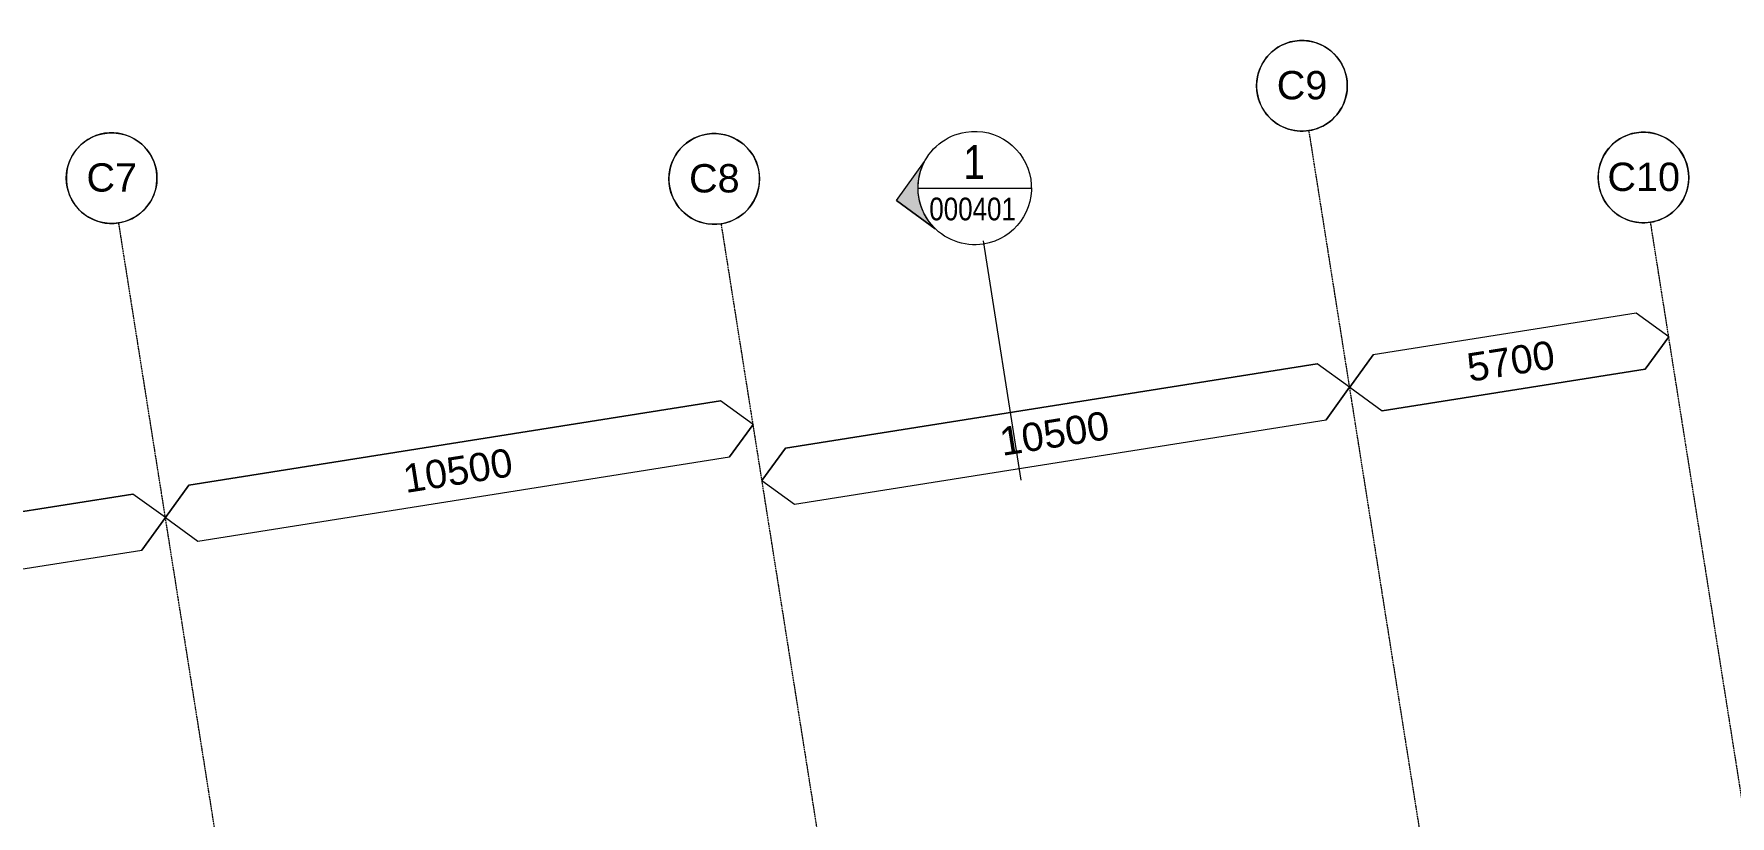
# Model space of a CAD drawing. Header units: millimetres. Extents: x -2355779 to -2216356, y 3874558 to 4068437.
# Drawn here: x -2267916 to -2237985, y 4054641 to 4068437 of the extents above; entities that cross this region are included whole.
import ezdxf

# ---------------------------------------------------------------- set-up
doc = ezdxf.new("R2010")
doc.units = ezdxf.units.MM
doc.linetypes.add('Grid Line', pattern=[21, 12, -3, 3, -3])
for name, color, linetype, lineweight in [('A-ANNO-NOTE', 131, 'Continuous', 5), ('A-DETL-GENF', 92, 'Continuous', 5), ('G-ANNO-SYMB', 111, 'Continuous', 5), ('S-GRID', 1, 'Continuous', 5), ('S-GRID-IDEN', 1, 'Continuous', 5)]:
    doc.layers.add(name, color=color, linetype=linetype, lineweight=lineweight)
doc.styles.add('Arial', font='arial.ttf', dxfattribs={"height": 500})
doc.styles.add('Arial Narrow', font='ARIALN.TTF', dxfattribs={"height": 600})
doc.styles.add('Arial Narrow_1', font='ARIALN.TTF', dxfattribs={"height": 400})

# ---------------------------------------------------------------- blocks, each defined once
blk = doc.blocks.new('Dimension - Grids _2D_ - 1-200-2186991-GA - Part B 6m')
at = {"layer": 'A-DETL-GENF'}
for p, q in [((-4573, 500), (-5073, 0)), ((-5073, 0), (-4573, 500)), ((4927, 500), (-4573, 500)), ((-4573, 500), (4927, 500)), ((5427, 0), (4927, 500)), ((5427, 0), (4927, 500)), ((-5073, 0), (-4573, -500)), ((-5073, 0), (-4573, -500)), ((4927, -500), (5427, 0)), ((5427, 0), (4927, -500)), ((-4573, -500), (4927, -500)), ((-4573, -500), (4927, -500))]:
    blk.add_line(p, q, dxfattribs=at)
blk = doc.blocks.new('Dimension - Grids _2D_ - 1-200-2187167-GA - Part B 6m')
at = {"layer": 'A-DETL-GENF'}
for p, q in [((-2173, 500), (-2673, 0)), ((-2673, 0), (-2173, 500)), ((2527, 500), (-2173, 500)), ((-2173, 500), (2527, 500)), ((3027, 0), (2527, 500)), ((3027, 0), (2527, 500)), ((-2673, 0), (-2173, -500)), ((-2673, 0), (-2173, -500)), ((2527, -500), (3027, 0)), ((3027, 0), (2527, -500)), ((-2173, -500), (2527, -500)), ((-2173, -500), (2527, -500))]:
    blk.add_line(p, q, dxfattribs=at)
blk = doc.blocks.new('Section - Black-1049-GA - Part B 6m')
at = {"layer": 'G-ANNO-SYMB'}
h = blk.add_hatch(color=256, dxfattribs=at)
edge = h.paths.add_edge_path()
edge.add_line((-7.7, 4), (-4.7, 7))
edge.add_line((-4.7, 7), (-1.7, 4))
edge.add_arc((-4.7, 0), 5, 53.1301, 126.8699)
for p, q in [((-4.7, 7), (-7.7, 4)), ((-4.7, 7), (-7.7, 4)), ((-1.7, 4), (-4.7, 7)), ((-4.7, 7), (-1.7, 4))]:
    blk.add_line(p, q, dxfattribs=at)
for start, end in [(360, 180), (53.1301, 126.8699), (180, 360)]:
    blk.add_arc((-4.7, 0), 5, start, end, dxfattribs=at)
blk = doc.blocks.new('Grid - A1-203820-GA - Part B 6m')
at = {"layer": 'S-GRID-IDEN'}
blk.add_circle((0, 0), 4, dxfattribs=at)
for start, end in [(360, 180), (180, 360)]:
    blk.add_arc((0, 0), 4, start, end, dxfattribs=at)

msp = doc.modelspace()

# ---------------------------------------------------------------- linework, layer by layer
at = {"layer": 'G-ANNO-SYMB'}
for p, q in [((-2252314.3, 4065718.7), (-2250314.3, 4065718.7)), ((-2251167.2, 4064790.3), (-2250498.2, 4060566.5))]:
    msp.add_line(p, q, dxfattribs=at)
at = {"layer": 'S-GRID', "linetype": 'Grid Line'}
for p, q in [((-2235781.9, 4005912.8), (-2245415, 4066731.5)), ((-2256267.6, 4001012.8), (-2266418.9, 4065103.4)), ((-2245896.9, 4002655.4), (-2255785.7, 4065088.9)), ((-2229896.4, 4005189.8), (-2239387.9, 4065114.9))]:
    msp.add_line(p, q, dxfattribs=at)

# ---------------------------------------------------------------- block references
at = {"layer": 'A-DETL-GENF'}
for name, p, rotation in [('Dimension - Grids _2D_ - 1-200-2187167-GA - Part B 6m', (-2241707.7, 4062676.9), 189.0003283881531), ('Dimension - Grids _2D_ - 1-200-2186991-GA - Part B 6m', (-2250058.3, 4061354.2), 9.000328388138234), ('Dimension - Grids _2D_ - 1-200-2186991-GA - Part B 6m', (-2260585.5, 4060699.3), 9.000328388138234), ('Dimension - Grids _2D_ - 1-200-2186991-GA - Part B 6m', (-2270956.2, 4059056.7), 9.000328388138234)]:
    msp.add_blockref(name, p, dxfattribs=dict(at, rotation=rotation))
at = {"layer": 'G-ANNO-SYMB', "extrusion": (0, 0, -1), "xscale": 199.9999999999999, "yscale": 199.9999999999999, "zscale": 199.9999999999999, "rotation": 260.9996716118566}
msp.add_blockref('Section - Black-1049-GA - Part B 6m', (2251167.2, 4064790.3), dxfattribs=at)
at = {"layer": 'S-GRID-IDEN', "xscale": 199.9999999999999, "yscale": 199.9999999999999, "zscale": 199.9999999999999}
for p, rotation in [((-2245540.2, 4067521.7), 9.000328388145347), ((-2266544.1, 4065893.6), 9.00032838814547), ((-2255910.9, 4065879), 9.000328388145594), ((-2239513.1, 4065905), 9.000328388145347)]:
    msp.add_blockref('Grid - A1-203820-GA - Part B 6m', p, dxfattribs=dict(at, rotation=rotation))

# ---------------------------------------------------------------- texts
at = {"layer": 'A-ANNO-NOTE', "char_height": 500, "attachment_point": 1, "rotation": 9.00033, "style": 'Arial'}
for s, insert, width in [('5700', (-2242660.5, 4062792.7), 1859.915), ('10500', (-2250906.6, 4061486.6), 2324.894), ('10500', (-2261433.7, 4060831.6), 2324.894)]:
    msp.add_mtext(s, dxfattribs=dict(at, insert=insert, width=width))
at = {"layer": 'G-ANNO-SYMB', "attachment_point": 1}
for s, insert, char_height, width, style in [('1', (-2251514.6, 4066475.6), 600, 464.979, 'Arial Narrow'), ('000401', (-2252115.6, 4065549), 400, 1924.05, 'Arial Narrow_1')]:
    msp.add_mtext(s, dxfattribs=dict(at, insert=insert, char_height=char_height, width=width, style=style))
at = {"layer": 'S-GRID-IDEN', "char_height": 500, "attachment_point": 1, "style": 'Arial'}
for s, insert, width in [('C9', (-2245984.4, 4067783.3), 1074.261), ('C7', (-2266988.4, 4066155.2), 1074.261), ('C8', (-2256355.2, 4066140.7), 1074.261), ('C10', (-2240149.3, 4066166.7), 1539.24)]:
    msp.add_mtext(s, dxfattribs=dict(at, insert=insert, width=width))

doc.saveas('drawing.dxf')
